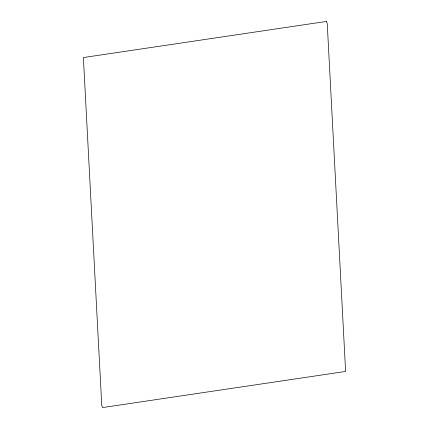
<?xml version="1.0" encoding="UTF-8"?>
<svg xmlns="http://www.w3.org/2000/svg" width="429" height="429" viewBox="0 0 429 429"><rect width="100%" height="100%" fill="white"/><g stroke="black" fill="none" stroke-linecap="round" stroke-linejoin="round"><path stroke-width="0.64" d="M326.33 21.45L83.387 57.55L101.77 405.62L102.67 407.55L345.613 371.45L327.23 23.381L326.33 21.45"/></g></svg>
